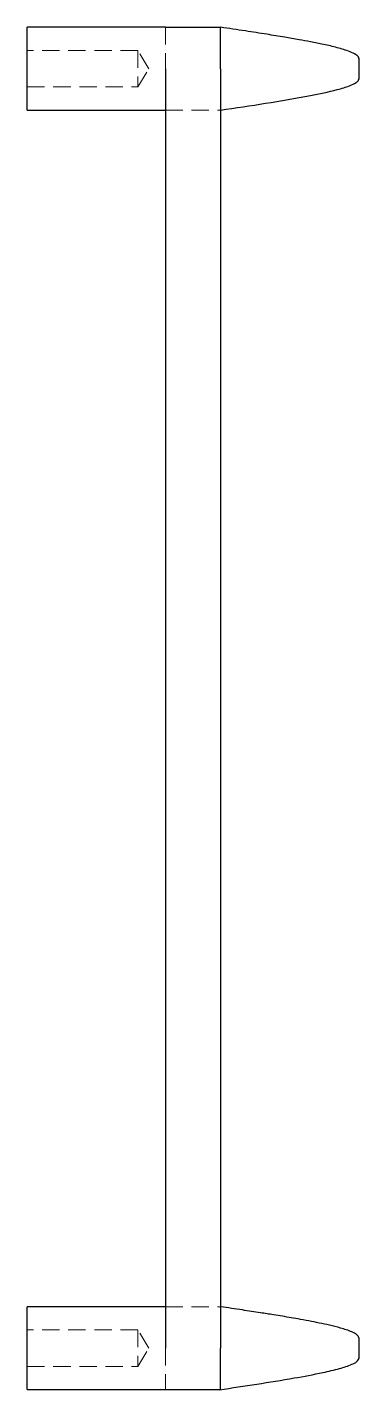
# Model space of a CAD drawing. Header units: millimetres. Extents: x 52 to 235, y 5 to 170.
# Drawn here: x 210.9 to 235.1, y 7.2 to 106.8 of the extents above.
import ezdxf

# ---------------------------------------------------------------- set-up
doc = ezdxf.new("R2010")
doc.units = ezdxf.units.MM
doc.linetypes.add('HIDDEN', pattern=[1.905, 1.27, -0.635])

msp = doc.modelspace()

# ---------------------------------------------------------------- linework, layer by layer
at = {"color": 7, "linetype": 'Continuous', "lineweight": 25}
for p, q in [((220.98, 106.828), (210.88, 106.828)), ((210.88, 103.798), (210.88, 106.828)), ((220.98, 106.828), (225.02, 106.828)), ((225.02, 103.798), (225.02, 106.828)), ((210.88, 100.768), (210.88, 103.798)), ((220.98, 103.798), (220.98, 10.202)), ((225.02, 103.798), (225.02, 10.202)), ((235.119, 104.556), (235.119, 103.041)), ((210.88, 100.768), (220.98, 100.768)), ((220.98, 13.232), (210.88, 13.232)), ((210.88, 10.202), (210.88, 13.232)), ((210.88, 7.172), (210.88, 10.202)), ((235.119, 10.959), (235.119, 9.444)), ((210.88, 7.172), (220.979, 7.172)), ((220.98, 7.172), (225.02, 7.172))]:
    msp.add_line(p, q, dxfattribs=at)
at = {"color": 7, "linetype": 'HIDDEN', "lineweight": 18}
for p, q in [((220.98, 106.828), (220.98, 103.798)), ((218.96, 105.132), (210.88, 105.132)), ((218.96, 105.132), (218.96, 102.464)), ((219.761, 103.798), (218.96, 105.132)), ((218.96, 102.464), (219.761, 103.798)), ((210.88, 102.464), (218.96, 102.464)), ((220.98, 100.768), (225.02, 100.768)), ((220.98, 13.232), (225.02, 13.232)), ((218.96, 11.536), (210.88, 11.536)), ((218.96, 11.536), (218.96, 8.868)), ((219.761, 10.202), (218.96, 11.536)), ((218.96, 8.868), (219.761, 10.202)), ((220.98, 10.202), (220.98, 7.172)), ((210.88, 8.868), (218.96, 8.868))]:
    msp.add_line(p, q, dxfattribs=at)
at = {"color": 7, "linetype": 'Continuous', "lineweight": 25}
for points, knots in [([(235.119, 104.542), (235.118, 104.568), (235.114, 104.621), (235.05, 104.724), (234.848, 104.886), (234.486, 105.045), (234.022, 105.203), (233.377, 105.384), (232.565, 105.572), (231.635, 105.759), (230.687, 105.934), (229.623, 106.116), (228.311, 106.328), (226.748, 106.569), (225.623, 106.738), (225.02, 106.828)], [0, 0, 0, 0, 0.007234, 0.015021, 0.033779, 0.080477, 0.127164, 0.173987, 0.271986, 0.365503, 0.445457, 0.547822, 0.674359, 0.82557, 1, 1, 1, 1]), ([(225.02, 100.768), (227.214, 101.09), (230.071, 101.51), (233.222, 102.159), (234.335, 102.485), (234.848, 102.71), (235.05, 102.873), (235.114, 102.976), (235.118, 103.029), (235.119, 103.054)], [0, 0, 0, 0, 0.634522, 0.826031, 0.919515, 0.966217, 0.984978, 0.992766, 1, 1, 1, 1]), ([(235.119, 10.946), (235.119, 10.961), (235.118, 10.994), (235.096, 11.059), (235.007, 11.174), (234.647, 11.402), (234.008, 11.616), (233.201, 11.83), (232.419, 12.004), (231.651, 12.159), (230.903, 12.298), (230.196, 12.422), (229.538, 12.532), (228.789, 12.654), (227.813, 12.809), (226.523, 13.006), (225.554, 13.151), (225.025, 13.231)], [0, 0, 0, 0, 0.004537, 0.009169, 0.019483, 0.045552, 0.129185, 0.211486, 0.284563, 0.358439, 0.43586, 0.502263, 0.563891, 0.626702, 0.719434, 0.846907, 1, 1, 1, 1]), ([(225.02, 7.172), (225.02, 7.172), (225.018, 7.191), (225.018, 7.268), (225.02, 7.327), (225.02, 7.479), (225.018, 7.571), (225.018, 7.791), (225.02, 7.919), (225.02, 8.198), (225.018, 8.351), (225.018, 8.681), (225.02, 8.858), (225.02, 9.222), (225.018, 9.412), (225.018, 9.804), (225.02, 10.002), (225.02, 10.202)], [0, 0, 0, 0, 0.125, 0.125, 0.25, 0.25, 0.375, 0.375, 0.5, 0.5, 0.625, 0.625, 0.75, 0.75, 0.875, 0.875, 1, 1, 1, 1]), ([(224.927, 7.158), (226.756, 7.43), (229.288, 7.806), (232.216, 8.346), (233.625, 8.674), (234.459, 8.932), (234.919, 9.158), (235.073, 9.307), (235.117, 9.394), (235.118, 9.437), (235.119, 9.458)], [0, 0, 0, 0, 0.524216, 0.725656, 0.844161, 0.934233, 0.973093, 0.987845, 0.994084, 1, 1, 1, 1])]:
    msp.add_open_spline(points, degree=3, knots=knots, dxfattribs=at)
at = {"color": 7, "linetype": 'HIDDEN', "lineweight": 18}
msp.add_open_spline([(225.02, 7.172), (225.02, 7.205), (225.02, 7.272), (225.02, 7.795), (225.02, 8.565), (225.02, 9.398), (225.02, 9.947), (225.02, 10.154)], degree=3, knots=[0, 0, 0, 0, 0.21702, 0.434327, 0.651339, 0.868168, 1, 1, 1, 1], dxfattribs=at)

doc.saveas('drawing.dxf')
